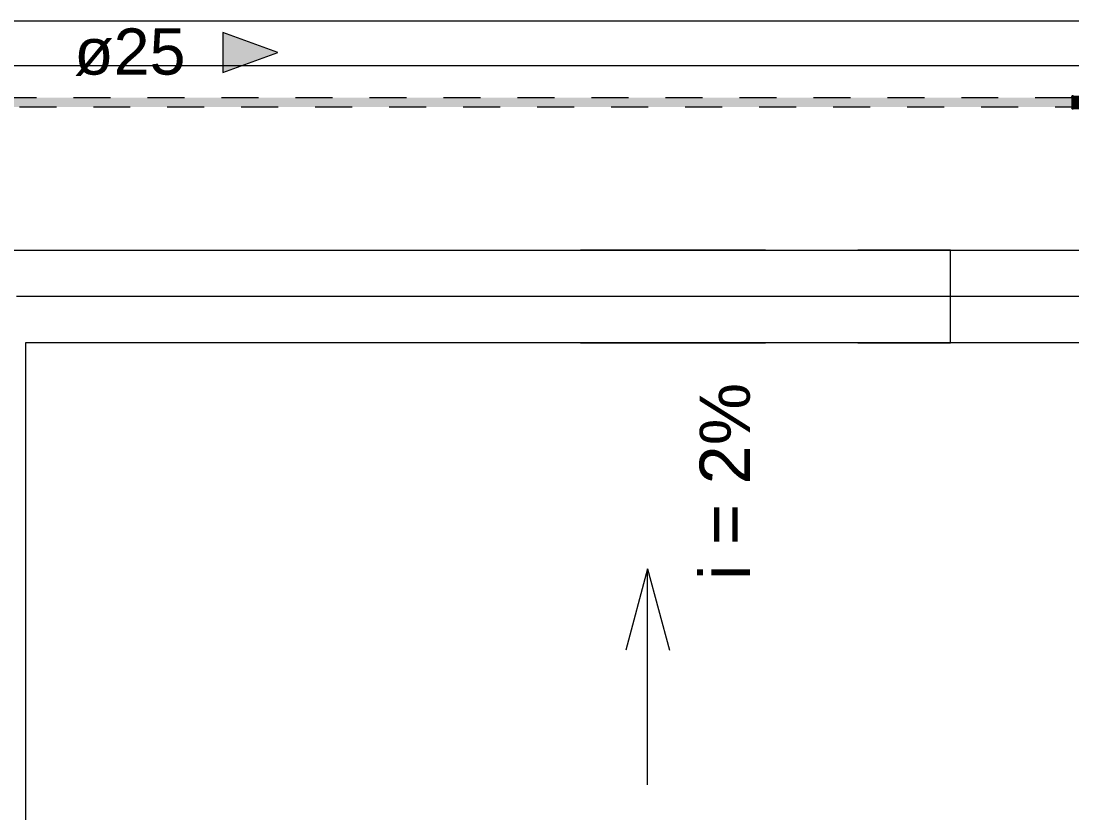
# Model space of a CAD drawing. Header units: metres. Extents: x 5 to 242, y -3 to 162.
# Drawn here: x 32.49 to 35.332, y 101.943 to 104.084 of the extents above; entities that cross this region are included whole.
import ezdxf

# ---------------------------------------------------------------- set-up
doc = ezdxf.new("R2010")
doc.units = ezdxf.units.M
doc.linetypes.add('Aligning Line', pattern=[0.012, 0.006, -0.006])
doc.linetypes.add('IMPORT-Dashed _3_', pattern=[0.75, 0.5, -0.25])
doc.layers.add('1053_ARQ_BASE_MATADOURO_dwg', color=7, linetype='Continuous', lineweight=5, true_color=0x767676)
for name, color, linetype, lineweight in [('A-PROJEÇÃO', 7, 'IMPORT-Dashed _3_', 15), ('A-TEXTO1', 7, 'Continuous', 5), ('A-VISTA01', 7, 'Continuous', 20), ('A-VISTA03', 7, 'Continuous', 9), ('A-VISTA04', 7, 'Continuous', 5), ('P-PIPE', 7, 'Continuous', 5), ('P-PIPE-IDEN', 7, 'Continuous', 5)]:
    doc.layers.add(name, color=color, linetype=linetype, lineweight=lineweight)
doc.styles.add('Arial_27', font='arial.ttf', dxfattribs={"height": 0.125})
doc.styles.add('Arial_4', font='arial.ttf', dxfattribs={"height": 0.136})

# ---------------------------------------------------------------- blocks, each defined once
blk = doc.blocks.new('AÇO_Luva - AÇO_Luva-4003606-CURRAL BOVINO')
at = {"layer": 'P-PIPE', "true_color": 0x7f7f7f}
h = blk.add_hatch(color=8, dxfattribs=at)
h.paths.add_polyline_path([(0.0037, -0.0174), (0.0011, -0.0173), (0, -0.0162), (0, 0.0162), (0.0012, 0.0175), (0.0039, 0.0173), (0.005, 0.0162), (0.005, -0.0162), (0.0039, -0.0173)])
h.paths.add_polyline_path([(0.003, 0.0175), (0.0015, 0.0177), (0.0025, 0.0187), (0.0032, 0.0175)])
for points in [[(0.0145, -0.0162), (0.005, -0.0162), (0.005, 0.0162), (0.034, 0.0162), (0.034, -0.0162), (0.0245, -0.0162)], [(0.0352, -0.0174), (0.034, -0.0162), (0.034, 0.0162), (0.0352, 0.0175), (0.0379, 0.0173), (0.039, 0.0162), (0.039, -0.0162), (0.0377, -0.0174), (0.0358, -0.0174)]]:
    blk.add_hatch(color=8, dxfattribs=at).paths.add_polyline_path(points)
at = {"layer": 'P-PIPE'}
for p, q in [((0.005, 0.0155), (0.005, 0.0162)), ((0.005, 0.0162), (0.034, 0.0162)), ((0.005, 0.0162), (0.005, -0.0162)), ((0.034, 0.0162), (0.034, -0.0162)), ((0.039, 0.0155), (0.039, 0.0162)), ((0, -0.0155), (0, -0.0162)), ((0.034, -0.0162), (0.005, -0.0162)), ((0.034, -0.0155), (0.034, -0.0162))]:
    blk.add_line(p, q, dxfattribs=at)
at = {"layer": 'P-PIPE', "flags": 128}
for points in [[(0.005, 0.0162), (0.0039, 0.0183), (0.0015, 0.0185), (0, 0.0166), (0, 0.0162)], [(0, -0.0162), (0, -0.0122), (0, -0.0023), (0, 0.0088), (0, 0.0155), (0, 0.0162)], [(0.005, 0.0162), (0.005, 0.0122), (0.005, 0.0023), (0.005, -0.0088), (0.005, -0.0155), (0.005, -0.0162)], [(0.039, 0.0162), (0.0379, 0.0183), (0.0355, 0.0185), (0.034, 0.0166), (0.034, 0.0162)], [(0.034, -0.0162), (0.034, -0.0122), (0.034, -0.0023), (0.034, 0.0088), (0.034, 0.0155), (0.034, 0.0162)], [(0.039, 0.0162), (0.039, 0.0122), (0.039, 0.0023), (0.039, -0.0088), (0.039, -0.0155), (0.039, -0.0162)], [(0, -0.0162), (0.0011, -0.0183), (0.0035, -0.0185), (0.005, -0.0166), (0.005, -0.0162)], [(0.034, -0.0162), (0.0351, -0.0183), (0.0375, -0.0185), (0.039, -0.0166), (0.039, -0.0162)]]:
    blk.add_lwpolyline(points, dxfattribs=at)
blk = doc.blocks.new('1053_ARQ_BASE_MATADOURO_dwg_arq geral tgov-4039641-CURRAL BOVINO')
at = {"layer": 'A-PROJEÇÃO', "color": 253, "true_color": 0xaaaaaa, "flags": 128}
for points in [[(12.1996, 15.2781), (-3.0504, 15.2781), (-3.0504, 20.7782), (12.1996, 20.7782)], [(5.6996, 20.0282), (5.6996, 20.2782), (4.6996, 20.2782), (4.6996, 20.0282)]]:
    blk.add_lwpolyline(points, close=True, dxfattribs=at)
at = {"layer": 'A-TEXTO1', "color": 253, "true_color": 0xaaaaaa}
blk.add_line((4.8807, 19.4168), (4.9398, 19.1964), dxfattribs=at)
at = {"layer": 'A-TEXTO1', "color": 253, "true_color": 0xaaaaaa, "flags": 128}
blk.add_lwpolyline([(4.8807, 18.8324), (4.8807, 19.4168), (4.8217, 19.1964)], dxfattribs=at)
at = {"layer": 'A-VISTA01', "color": 253, "true_color": 0xaaaaaa, "flags": 128}
for points in [[(-2.5504, 20.0282), (-2.5504, 20.2782), (-2.3004, 20.2782), (0.1996, 20.2782), (0.4496, 20.2782), (2.9496, 20.2782), (3.1996, 20.2782), (7.1996, 20.2782), (7.4496, 20.2782), (11.4496, 20.2782), (11.6996, 20.2782), (11.6996, 20.0282), (11.6996, 16.0281), (11.6996, 15.7781), (11.4496, 15.7781), (8.6496, 15.7781), (8.6496, 16.0282), (11.4496, 16.0282), (11.4496, 20.0282), (11.3654, 20.0282)], [(7.0838, 20.0282), (3.1996, 20.0282), (3.1996, 16.0282), (3.1996, 15.7781), (2.9496, 15.7781), (2.9496, 16.0281), (2.9496, 20.0282)]]:
    blk.add_lwpolyline(points, dxfattribs=at)
at = {"layer": 'A-VISTA03', "color": 253, "true_color": 0xaaaaaa, "flags": 128}
blk.add_lwpolyline([(11.6996, 20.2782), (11.6996, 20.8982), (-3.0504, 20.8982), (-3.0504, 20.7782), (11.5796, 20.7782), (11.5796, 20.2782)], dxfattribs=at)
at = {"layer": 'A-VISTA04', "color": 253, "true_color": 0xaaaaaa}
blk.add_line((7.2246, 20.1532), (3.1746, 20.1532), dxfattribs=at)
at = {"layer": 'A-TEXTO1', "insert": (5.0216, 19.3864), "char_height": 0.136, "width": 0.636017, "attachment_point": 1, "rotation": 90, "line_spacing_factor": 0.941778, "style": 'Arial_4'}
blk.add_mtext('i = 2%', dxfattribs=at)
blk = doc.blocks.new('1053_ARQ_BASE_MATADOURO_dwg-3625622-CURRAL BOVINO')
blk.add_blockref('1053_ARQ_BASE_MATADOURO_dwg_arq geral tgov-4039641-CURRAL BOVINO', (130.2098, 83.186))
blk = doc.blocks.new('Anotacao_Tuboseta - Fluxo 1-2612753-CURRAL BOVINO')
at = {"layer": 'P-PIPE-IDEN'}
blk.add_hatch(color=256, dxfattribs=at).paths.add_polyline_path([(0, -0.001082), (0, 0.001082), (0.002973, 0)])
for p, q in [((0.002973, 0), (0, 0.001082)), ((0, 0.001082), (0, -0.001082)), ((0, -0.001082), (0.002973, 0))]:
    blk.add_line(p, q, dxfattribs=at)

msp = doc.modelspace()

# ---------------------------------------------------------------- hatches: boundary and pattern name
at = {"layer": 'P-PIPE', "true_color": 0xc0c0c0}
for points in [[(29.8871, 103.8642), (35.3309, 103.8647), (35.3309, 103.8767), (29.8859, 103.8763), (29.8859, 103.8642)], [(29.8859, 103.8517), (35.3309, 103.8521), (35.3309, 103.8642), (29.8859, 103.8641), (29.8859, 103.8521)]]:
    msp.add_hatch(color=9, dxfattribs=at).paths.add_polyline_path(points)

# ---------------------------------------------------------------- linework, layer by layer
at = {"layer": 'P-PIPE', "linetype": 'Aligning Line', "lineweight": 15}
for p, q in [((35.3324, 103.8767), (29.8859, 103.8767)), ((29.8859, 103.8517), (35.3321, 103.8517))]:
    msp.add_line(p, q, dxfattribs=at)

# ---------------------------------------------------------------- block references
at = {"layer": '1053_ARQ_BASE_MATADOURO_dwg', "color": 253, "true_color": 0xaaaaaa}
msp.add_blockref('1053_ARQ_BASE_MATADOURO_dwg-3625622-CURRAL BOVINO', (-100.9065, 0), dxfattribs=at)
at = {"layer": 'P-PIPE', "extrusion": (0, 0, -1)}
msp.add_blockref('AÇO_Luva - AÇO_Luva-4003606-CURRAL BOVINO', (-35.3699, 103.8642), dxfattribs=at)
at = {"layer": 'P-PIPE-IDEN', "xscale": 49.99999999999998, "yscale": 49.99999999999998, "zscale": 49.99999999999998}
msp.add_blockref('Anotacao_Tuboseta - Fluxo 1-2612753-CURRAL BOVINO', (33.036, 103.9987), dxfattribs=at)

# ---------------------------------------------------------------- texts
at = {"layer": 'P-PIPE-IDEN', "insert": (32.6341, 104.0642), "char_height": 0.125, "width": 0.360759, "attachment_point": 1, "style": 'Arial_27'}
msp.add_mtext('ø25', dxfattribs=at)

doc.saveas('drawing.dxf')
